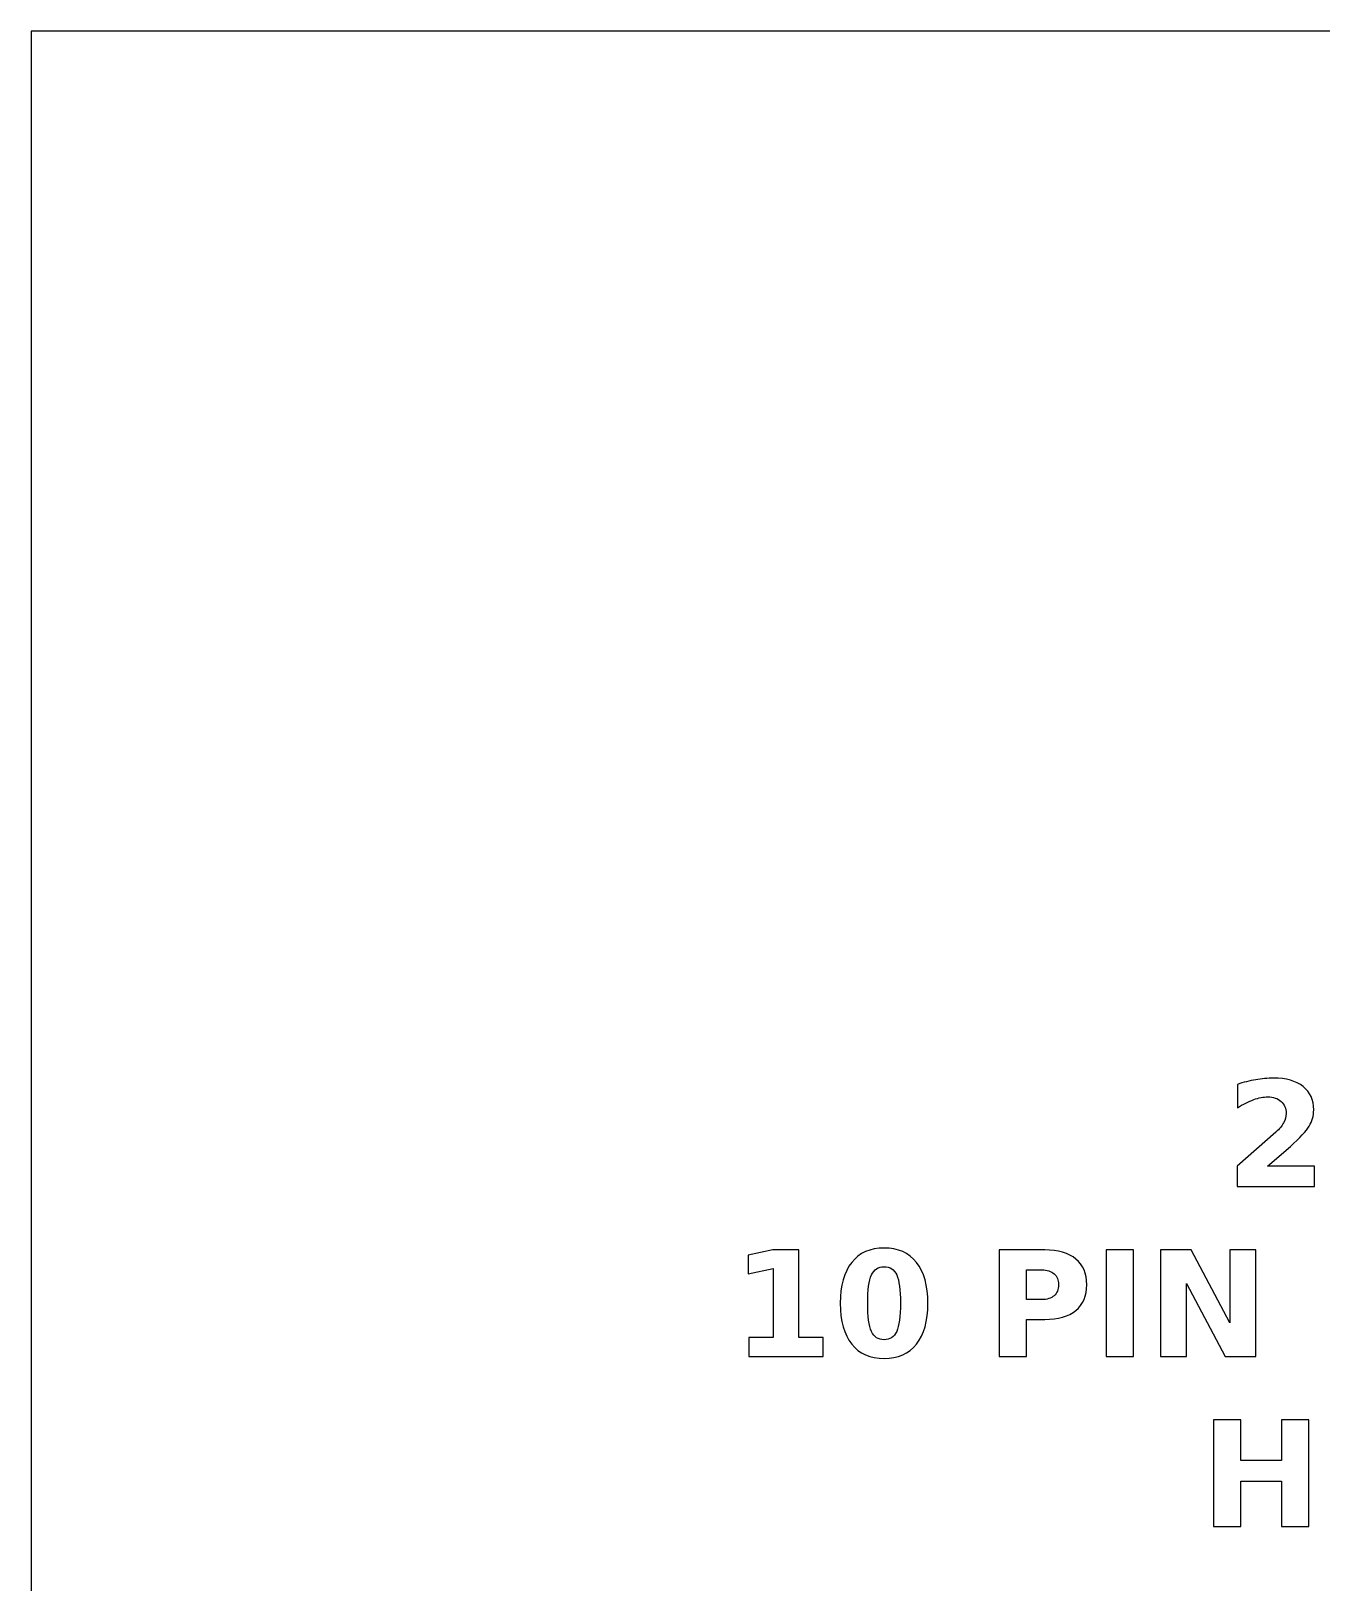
# Model space of a CAD drawing. Header units: centimetres. Extents: x -12 to -9, y -16.35 to -13.35.
# Drawn here: x -12 to -10.752, y -14.85 to -13.35 of the extents above; entities that cross this region are included whole.
import ezdxf

# ---------------------------------------------------------------- set-up
doc = ezdxf.new("R2010")
doc.units = ezdxf.units.CM
doc.header["$MEASUREMENT"] = 0
doc.layers.add('Layer 1', color=7, linetype='Continuous')

msp = doc.modelspace()

# ---------------------------------------------------------------- linework, layer by layer
at = {"layer": 'Layer 1', "color": 7}
msp.add_lwpolyline([(-12, -16.35), (-9, -16.35), (-9, -13.35), (-12, -13.35), (-12, -16.35)], close=True, dxfattribs=at)
at = {"layer": 'Layer 1', "color": 250}
for points, knots in [([(-10.80503, -14.44727), (-10.80503, -14.44727), (-10.75975, -14.44727), (-10.75975, -14.44727), (-10.75975, -14.44727), (-10.75975, -14.44727), (-10.75975, -14.46677), (-10.75975, -14.46677), (-10.75975, -14.46677), (-10.75975, -14.46677), (-10.83452, -14.46677), (-10.83452, -14.46677), (-10.83452, -14.46677), (-10.83452, -14.46677), (-10.83452, -14.44727), (-10.83452, -14.44727), (-10.83452, -14.44727), (-10.83452, -14.44727), (-10.79696, -14.41414), (-10.79696, -14.41414), (-10.79696, -14.41414), (-10.7936, -14.4111), (-10.79113, -14.40814), (-10.78953, -14.40525), (-10.78953, -14.40525), (-10.78791, -14.40235), (-10.78711, -14.39934), (-10.78711, -14.39621), (-10.78711, -14.39621), (-10.78711, -14.39139), (-10.78873, -14.38751), (-10.79197, -14.38457), (-10.79197, -14.38457), (-10.7952, -14.38163), (-10.7995, -14.38018), (-10.80489, -14.38018), (-10.80489, -14.38018), (-10.80902, -14.38018), (-10.81354, -14.38107), (-10.81846, -14.38283), (-10.81846, -14.38283), (-10.82337, -14.3846), (-10.82864, -14.38723), (-10.83424, -14.39071), (-10.83424, -14.39071), (-10.83424, -14.39071), (-10.83424, -14.36811), (-10.83424, -14.36811), (-10.83424, -14.36811), (-10.82826, -14.36614), (-10.82236, -14.36463), (-10.81653, -14.3636), (-10.81653, -14.3636), (-10.81069, -14.36256), (-10.80498, -14.36204), (-10.79936, -14.36204), (-10.79936, -14.36204), (-10.78706, -14.36204), (-10.77749, -14.36475), (-10.77067, -14.37018), (-10.77067, -14.37018), (-10.76385, -14.37559), (-10.76044, -14.38314), (-10.76044, -14.39285), (-10.76044, -14.39285), (-10.76044, -14.39845), (-10.76189, -14.40367), (-10.76479, -14.40852), (-10.76479, -14.40852), (-10.76768, -14.41336), (-10.77377, -14.41985), (-10.78304, -14.42799), (-10.78304, -14.42799), (-10.78304, -14.42799), (-10.80503, -14.44727), (-10.80503, -14.44727)], [0, 0, 0, 0, 0.0526316, 0.0526316, 0.0526316, 0.0526316, 0.1052632, 0.1052632, 0.1052632, 0.1052632, 0.1578947, 0.1578947, 0.1578947, 0.1578947, 0.2105263, 0.2105263, 0.2105263, 0.2105263, 0.2631579, 0.2631579, 0.2631579, 0.2631579, 0.3157895, 0.3157895, 0.3157895, 0.3157895, 0.3684211, 0.3684211, 0.3684211, 0.3684211, 0.4210526, 0.4210526, 0.4210526, 0.4210526, 0.4736842, 0.4736842, 0.4736842, 0.4736842, 0.5263158, 0.5263158, 0.5263158, 0.5263158, 0.5789474, 0.5789474, 0.5789474, 0.5789474, 0.6315789, 0.6315789, 0.6315789, 0.6315789, 0.6842105, 0.6842105, 0.6842105, 0.6842105, 0.7368421, 0.7368421, 0.7368421, 0.7368421, 0.7894737, 0.7894737, 0.7894737, 0.7894737, 0.8421053, 0.8421053, 0.8421053, 0.8421053, 0.8947368, 0.8947368, 0.8947368, 0.8947368, 0.9473684, 0.9473684, 0.9473684, 0.9473684, 1, 1, 1, 1]), ([(-11.3064, -14.6127), (-11.3064, -14.6127), (-11.28297, -14.6127), (-11.28297, -14.6127), (-11.28297, -14.6127), (-11.28297, -14.6127), (-11.28297, -14.54621), (-11.28297, -14.54621), (-11.28297, -14.54621), (-11.28297, -14.54621), (-11.30701, -14.55118), (-11.30701, -14.55118), (-11.30701, -14.55118), (-11.30701, -14.55118), (-11.30701, -14.53311), (-11.30701, -14.53311), (-11.30701, -14.53311), (-11.30701, -14.53311), (-11.28311, -14.52815), (-11.28311, -14.52815), (-11.28311, -14.52815), (-11.28311, -14.52815), (-11.2579, -14.52815), (-11.2579, -14.52815), (-11.2579, -14.52815), (-11.2579, -14.52815), (-11.2579, -14.6127), (-11.2579, -14.6127), (-11.2579, -14.6127), (-11.2579, -14.6127), (-11.23448, -14.6127), (-11.23448, -14.6127), (-11.23448, -14.6127), (-11.23448, -14.6127), (-11.23448, -14.63102), (-11.23448, -14.63102), (-11.23448, -14.63102), (-11.23448, -14.63102), (-11.3064, -14.63102), (-11.3064, -14.63102), (-11.3064, -14.63102), (-11.3064, -14.63102), (-11.3064, -14.6127), (-11.3064, -14.6127)], [0, 0, 0, 0, 0.0909091, 0.0909091, 0.0909091, 0.0909091, 0.1818182, 0.1818182, 0.1818182, 0.1818182, 0.2727273, 0.2727273, 0.2727273, 0.2727273, 0.3636364, 0.3636364, 0.3636364, 0.3636364, 0.4545455, 0.4545455, 0.4545455, 0.4545455, 0.5454545, 0.5454545, 0.5454545, 0.5454545, 0.6363636, 0.6363636, 0.6363636, 0.6363636, 0.7272727, 0.7272727, 0.7272727, 0.7272727, 0.8181818, 0.8181818, 0.8181818, 0.8181818, 0.9090909, 0.9090909, 0.9090909, 0.9090909, 1, 1, 1, 1]), ([(-11.1333, -14.57968), (-11.1333, -14.59673), (-11.13697, -14.60988), (-11.14433, -14.61914), (-11.14433, -14.61914), (-11.15167, -14.62839), (-11.16211, -14.63302), (-11.17561, -14.63302), (-11.17561, -14.63302), (-11.18916, -14.63302), (-11.19962, -14.62839), (-11.20696, -14.61914), (-11.20696, -14.61914), (-11.21432, -14.60988), (-11.21799, -14.59673), (-11.21799, -14.57968), (-11.21799, -14.57968), (-11.21799, -14.56261), (-11.21432, -14.54943), (-11.20696, -14.54017), (-11.20696, -14.54017), (-11.19962, -14.53093), (-11.18916, -14.52629), (-11.17561, -14.52629), (-11.17561, -14.52629), (-11.16211, -14.52629), (-11.15167, -14.53093), (-11.14433, -14.54017), (-11.14433, -14.54017), (-11.13697, -14.54943), (-11.1333, -14.56261), (-11.1333, -14.57968)], [0, 0, 0, 0, 0.125, 0.125, 0.125, 0.125, 0.25, 0.25, 0.25, 0.25, 0.375, 0.375, 0.375, 0.375, 0.5, 0.5, 0.5, 0.5, 0.625, 0.625, 0.625, 0.625, 0.75, 0.75, 0.75, 0.75, 0.875, 0.875, 0.875, 0.875, 1, 1, 1, 1]), ([(-11.06446, -14.52815), (-11.06446, -14.52815), (-11.02044, -14.52815), (-11.02044, -14.52815), (-11.02044, -14.52815), (-11.00734, -14.52815), (-10.99729, -14.53107), (-10.99028, -14.53688), (-10.99028, -14.53688), (-10.98328, -14.54269), (-10.97977, -14.55096), (-10.97977, -14.56171), (-10.97977, -14.56171), (-10.97977, -14.57248), (-10.98328, -14.58078), (-10.99028, -14.58659), (-10.99028, -14.58659), (-10.99729, -14.5924), (-11.00734, -14.59532), (-11.02044, -14.59532), (-11.02044, -14.59532), (-11.02044, -14.59532), (-11.03793, -14.59532), (-11.03793, -14.59532), (-11.03793, -14.59532), (-11.03793, -14.59532), (-11.03793, -14.63102), (-11.03793, -14.63102), (-11.03793, -14.63102), (-11.03793, -14.63102), (-11.06446, -14.63102), (-11.06446, -14.63102), (-11.06446, -14.63102), (-11.06446, -14.63102), (-11.06446, -14.52815), (-11.06446, -14.52815)], [0, 0, 0, 0, 0.1111111, 0.1111111, 0.1111111, 0.1111111, 0.2222222, 0.2222222, 0.2222222, 0.2222222, 0.3333333, 0.3333333, 0.3333333, 0.3333333, 0.4444444, 0.4444444, 0.4444444, 0.4444444, 0.5555556, 0.5555556, 0.5555556, 0.5555556, 0.6666667, 0.6666667, 0.6666667, 0.6666667, 0.7777778, 0.7777778, 0.7777778, 0.7777778, 0.8888889, 0.8888889, 0.8888889, 0.8888889, 1, 1, 1, 1]), ([(-10.96105, -14.52815), (-10.96105, -14.52815), (-10.93452, -14.52815), (-10.93452, -14.52815), (-10.93452, -14.52815), (-10.93452, -14.52815), (-10.93452, -14.63102), (-10.93452, -14.63102), (-10.93452, -14.63102), (-10.93452, -14.63102), (-10.96105, -14.63102), (-10.96105, -14.63102), (-10.96105, -14.63102), (-10.96105, -14.63102), (-10.96105, -14.52815), (-10.96105, -14.52815)], [0, 0, 0, 0, 0.25, 0.25, 0.25, 0.25, 0.5, 0.5, 0.5, 0.5, 0.75, 0.75, 0.75, 0.75, 1, 1, 1, 1]), ([(-10.90856, -14.52815), (-10.90856, -14.52815), (-10.87893, -14.52815), (-10.87893, -14.52815), (-10.87893, -14.52815), (-10.87893, -14.52815), (-10.84151, -14.59871), (-10.84151, -14.59871), (-10.84151, -14.59871), (-10.84151, -14.59871), (-10.84151, -14.52815), (-10.84151, -14.52815), (-10.84151, -14.52815), (-10.84151, -14.52815), (-10.81637, -14.52815), (-10.81637, -14.52815), (-10.81637, -14.52815), (-10.81637, -14.52815), (-10.81637, -14.63102), (-10.81637, -14.63102), (-10.81637, -14.63102), (-10.81637, -14.63102), (-10.846, -14.63102), (-10.846, -14.63102), (-10.846, -14.63102), (-10.846, -14.63102), (-10.88342, -14.56046), (-10.88342, -14.56046), (-10.88342, -14.56046), (-10.88342, -14.56046), (-10.88342, -14.63102), (-10.88342, -14.63102), (-10.88342, -14.63102), (-10.88342, -14.63102), (-10.90856, -14.63102), (-10.90856, -14.63102), (-10.90856, -14.63102), (-10.90856, -14.63102), (-10.90856, -14.52815), (-10.90856, -14.52815)], [0, 0, 0, 0, 0.1, 0.1, 0.1, 0.1, 0.2, 0.2, 0.2, 0.2, 0.3, 0.3, 0.3, 0.3, 0.4, 0.4, 0.4, 0.4, 0.5, 0.5, 0.5, 0.5, 0.6, 0.6, 0.6, 0.6, 0.7, 0.7, 0.7, 0.7, 0.8, 0.8, 0.8, 0.8, 0.9, 0.9, 0.9, 0.9, 1, 1, 1, 1]), ([(-11.15983, -14.57949), (-11.15983, -14.56663), (-11.16103, -14.55757), (-11.16345, -14.5523), (-11.16345, -14.5523), (-11.16585, -14.54706), (-11.16992, -14.54443), (-11.17561, -14.54443), (-11.17561, -14.54443), (-11.1813, -14.54443), (-11.18537, -14.54706), (-11.18782, -14.5523), (-11.18782, -14.5523), (-11.19024, -14.55757), (-11.19146, -14.56663), (-11.19146, -14.57949), (-11.19146, -14.57949), (-11.19146, -14.59247), (-11.19024, -14.60165), (-11.18782, -14.60696), (-11.18782, -14.60696), (-11.18537, -14.6123), (-11.1813, -14.61496), (-11.17561, -14.61496), (-11.17561, -14.61496), (-11.16997, -14.61496), (-11.16592, -14.6123), (-11.16347, -14.60696), (-11.16347, -14.60696), (-11.16105, -14.60165), (-11.15983, -14.59247), (-11.15983, -14.57949)], [0, 0, 0, 0, 0.125, 0.125, 0.125, 0.125, 0.25, 0.25, 0.25, 0.25, 0.375, 0.375, 0.375, 0.375, 0.5, 0.5, 0.5, 0.5, 0.625, 0.625, 0.625, 0.625, 0.75, 0.75, 0.75, 0.75, 0.875, 0.875, 0.875, 0.875, 1, 1, 1, 1]), ([(-11.03793, -14.54737), (-11.03793, -14.54737), (-11.03793, -14.5761), (-11.03793, -14.5761), (-11.03793, -14.5761), (-11.03793, -14.5761), (-11.02326, -14.5761), (-11.02326, -14.5761), (-11.02326, -14.5761), (-11.01811, -14.5761), (-11.01413, -14.57486), (-11.01133, -14.57234), (-11.01133, -14.57234), (-11.00853, -14.56985), (-11.00712, -14.5663), (-11.00712, -14.56171), (-11.00712, -14.56171), (-11.00712, -14.5571), (-11.00853, -14.55357), (-11.01133, -14.55108), (-11.01133, -14.55108), (-11.01413, -14.54861), (-11.01811, -14.54737), (-11.02326, -14.54737), (-11.02326, -14.54737), (-11.02326, -14.54737), (-11.03793, -14.54737), (-11.03793, -14.54737)], [0, 0, 0, 0, 0.1428571, 0.1428571, 0.1428571, 0.1428571, 0.2857143, 0.2857143, 0.2857143, 0.2857143, 0.4285714, 0.4285714, 0.4285714, 0.4285714, 0.5714286, 0.5714286, 0.5714286, 0.5714286, 0.7142857, 0.7142857, 0.7142857, 0.7142857, 0.8571429, 0.8571429, 0.8571429, 0.8571429, 1, 1, 1, 1]), ([(-10.85738, -14.6924), (-10.85738, -14.6924), (-10.83085, -14.6924), (-10.83085, -14.6924), (-10.83085, -14.6924), (-10.83085, -14.6924), (-10.83085, -14.73161), (-10.83085, -14.73161), (-10.83085, -14.73161), (-10.83085, -14.73161), (-10.79172, -14.73161), (-10.79172, -14.73161), (-10.79172, -14.73161), (-10.79172, -14.73161), (-10.79172, -14.6924), (-10.79172, -14.6924), (-10.79172, -14.6924), (-10.79172, -14.6924), (-10.76519, -14.6924), (-10.76519, -14.6924), (-10.76519, -14.6924), (-10.76519, -14.6924), (-10.76519, -14.79527), (-10.76519, -14.79527), (-10.76519, -14.79527), (-10.76519, -14.79527), (-10.79172, -14.79527), (-10.79172, -14.79527), (-10.79172, -14.79527), (-10.79172, -14.79527), (-10.79172, -14.75167), (-10.79172, -14.75167), (-10.79172, -14.75167), (-10.79172, -14.75167), (-10.83085, -14.75167), (-10.83085, -14.75167), (-10.83085, -14.75167), (-10.83085, -14.75167), (-10.83085, -14.79527), (-10.83085, -14.79527), (-10.83085, -14.79527), (-10.83085, -14.79527), (-10.85738, -14.79527), (-10.85738, -14.79527), (-10.85738, -14.79527), (-10.85738, -14.79527), (-10.85738, -14.6924), (-10.85738, -14.6924)], [0, 0, 0, 0, 0.0833333, 0.0833333, 0.0833333, 0.0833333, 0.1666667, 0.1666667, 0.1666667, 0.1666667, 0.25, 0.25, 0.25, 0.25, 0.3333333, 0.3333333, 0.3333333, 0.3333333, 0.4166667, 0.4166667, 0.4166667, 0.4166667, 0.5, 0.5, 0.5, 0.5, 0.5833333, 0.5833333, 0.5833333, 0.5833333, 0.6666667, 0.6666667, 0.6666667, 0.6666667, 0.75, 0.75, 0.75, 0.75, 0.8333333, 0.8333333, 0.8333333, 0.8333333, 0.9166667, 0.9166667, 0.9166667, 0.9166667, 1, 1, 1, 1])]:
    msp.add_open_spline(points, degree=3, knots=knots, dxfattribs=at)

doc.saveas('drawing.dxf')
